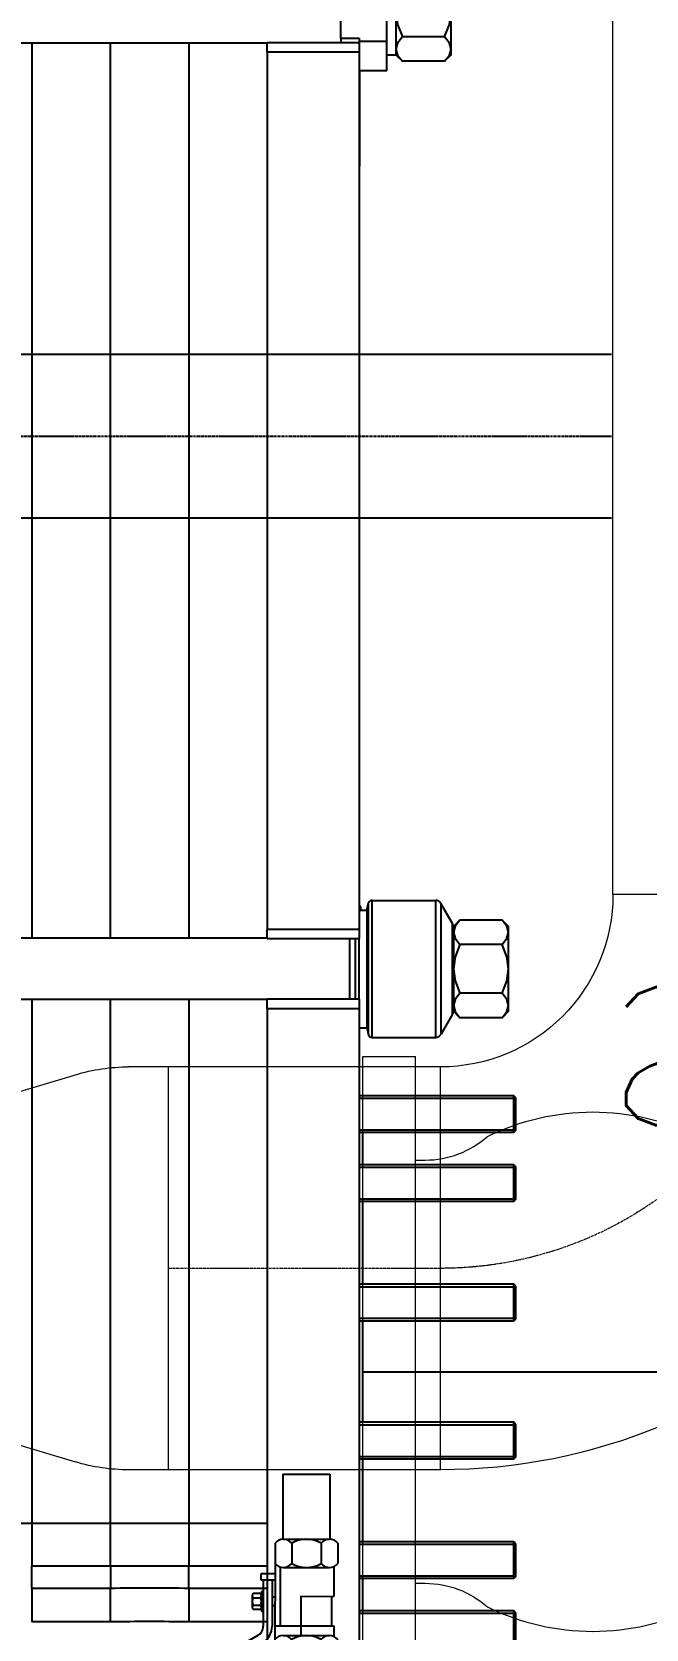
# Model space of a CAD drawing. Header units: millimetres. Extents: x -69706 to 52883, y -6882 to 68885.
# Drawn here: x 37414 to 37748, y 64934 to 65803 of the extents above; entities that cross this region are included whole.
import ezdxf

# ---------------------------------------------------------------- set-up
doc = ezdxf.new("R2010")
doc.units = ezdxf.units.MM
doc.linetypes.add('XFM7P20PCW$0$CENTER', pattern=[2, 1.25, -0.25, 0.25, -0.25])
doc.layers.add('XFM7P20PCW$0$M-PIPE--2', color=252, linetype='Continuous', lineweight=9)
doc.layers.add('XFM7P20PCW$0$M-PIPE--4', color=252, linetype='Continuous', lineweight=9)
for name, color, linetype in [('XFM7P20PCW$0$M-PIPE-CHWS12', 252, 'Continuous'), ('XFM7P20PCW$0$P-PCWR-20.7-P', 252, 'Continuous'), ('XFM7P20PCW$0$管架', 252, 'Continuous')]:
    doc.layers.add(name, color=color, linetype=linetype)
doc.styles.add('XFM7P20PCW$0$Standard', font='txt.shx', dxfattribs={"bigfont": 'chineset.shx'})

# ---------------------------------------------------------------- blocks, each defined once
blk = doc.blocks.new('XFM7P20PCW$0$A$C5a31e6e3')
for p, q in [((1625, 1003.12), (1625, 1034.88)), ((1630, 1042), (1630, 996)), ((1600, 1005), (1600, 1033)), ((1630, 1019), (1630, 999.08)), ((1660, 999.08), (1660, 1019)), ((1560, 1002.3), (921, 1002.3)), ((1432.2, 1002.3), (1432.2, 515.7)), ((1474.8, 515.7), (1474.8, 1002.3)), ((1517.4, 1002.3), (1517.4, 515.7)), ((1560, 997.5), (1560, 1002.5)), ((1610, 1002.5), (1560, 1002.5)), ((1600, 1005), (1610, 1005)), ((1600, 1005), (1600, 1002.5)), ((1610, 1005), (1610, 1003.12)), ((1610, 1003.12), (1610, 1002.5)), ((1625, 1003.12), (1610, 1003.12)), ((1610, 1002.5), (1610, 997.5)), ((1625, 987.25), (1625, 1003.12)), ((1630, 999.08), (1630, 996)), ((1656.44, 1005.72), (1633.56, 1005.72)), ((1660, 996), (1660, 999.08)), ((1560, 997.5), (1610, 997.5)), ((1560, 997.5), (1560, 520.5)), ((1610, 997.5), (1610, 520.5)), ((1625, 996), (1630, 996)), ((1630, 996), (1633.56, 992.44)), ((1656.44, 992.44), (1633.56, 992.44)), ((1660, 996), (1656.44, 992.44)), ((1625, 987.25), (1610, 987.25)), ((1610.2, 987.25), (1610.2, 935.5)), ((1610.2, 935.5), (1610, 935.5)), ((1610.2, 933.5), (1610, 933.5)), ((1610.2, 933.5), (1610.2, 935.5)), ((1611, 533), (1610, 533)), ((1610, 531), (1614.3, 531)), ((1611, 531), (1611, 533)), ((1614.3, 531.57), (1615.18, 534.85)), ((1614.3, 466.43), (1614.3, 531.57)), ((1615.18, 463.15), (1615.18, 534.85)), ((1617, 461.75), (1617, 536.25)), ((1617, 536.25), (1651.63, 536.25)), ((1651.63, 461.75), (1651.63, 536.25)), ((1654.44, 534.62), (1654.44, 463.38)), ((1660.81, 523.59), (1654.44, 534.62)), ((1660.81, 474.41), (1660.81, 523.59)), ((1661.25, 522), (1664.81, 525.56)), ((1661.25, 522), (1661.25, 518.92)), ((1687.69, 525.56), (1664.81, 525.56)), ((1691.25, 522), (1687.69, 525.56)), ((1691.25, 518.92), (1691.25, 522)), ((1560, 515.7), (921, 515.7)), ((1560, 515.5), (1560, 520.5)), ((1610, 520.5), (1560, 520.5)), ((1560, 515.5), (1610, 515.5)), ((1605, 482.5), (1605, 515.5)), ((1608, 482.5), (1608, 515.5)), ((1610, 520.5), (1610, 515.5)), ((1610, 482.5), (1610, 515.5)), ((1661.25, 518.92), (1661.25, 499)), ((1691.25, 499), (1691.25, 518.92)), ((1687.69, 512.28), (1664.81, 512.28)), ((1661.25, 499), (1661.25, 479.08)), ((1691.25, 479.08), (1691.25, 499)), ((1560, 482.3), (921, 482.3)), ((1432.2, 482.3), (1432.2, 197.5)), ((1474.8, 197.5), (1474.8, 482.3)), ((1517.4, 482.3), (1517.4, 197.5)), ((1560, 477.5), (1560, 482.5)), ((1610, 482.5), (1560, 482.5)), ((1610, 482.5), (1610, 477.5)), ((1661.25, 479.08), (1661.25, 476)), ((1687.69, 485.72), (1664.81, 485.72)), ((1691.25, 476), (1691.25, 479.08)), ((1560, 477.5), (1610, 477.5)), ((1560, 477.5), (1560, 30)), ((1610, 477.5), (1610, 30)), ((1660.81, 474.41), (1654.44, 463.38)), ((1661.25, 476), (1664.81, 472.44)), ((1687.69, 472.44), (1664.81, 472.44)), ((1691.25, 476), (1687.69, 472.44)), ((1610, 467), (1614.3, 467)), ((1614.3, 466.43), (1615.18, 463.15)), ((1617, 461.75), (1651.63, 461.75)), ((1694, 430.06), (1610, 430.06)), ((1695, 428.56), (1610, 428.56)), ((1694, 410.06), (1694, 430.06)), ((1695, 429.06), (1694, 430.06)), ((1695, 429.06), (1695, 411.06)), ((1610, 411.56), (1695, 411.56)), ((1694, 410.06), (1610, 410.06)), ((1612, 392.53), (1612, 410.06)), ((1695, 411.06), (1694, 410.06)), ((1694, 392.53), (1610, 392.53)), ((1695, 391.03), (1610, 391.03)), ((1694, 372.53), (1694, 392.53)), ((1695, 391.53), (1694, 392.53)), ((1695, 391.53), (1695, 373.53)), ((1610, 374.03), (1695, 374.03)), ((1695, 373.53), (1694, 372.53)), ((1694, 372.53), (1610, 372.53)), ((1612, 327.53), (1612, 372.53)), ((1694, 327.53), (1610, 327.53)), ((1695, 326.03), (1610, 326.03)), ((1694, 307.53), (1694, 327.53)), ((1695, 326.53), (1694, 327.53)), ((1695, 326.53), (1695, 308.53)), ((1610, 309.03), (1695, 309.03)), ((1694, 307.53), (1610, 307.53)), ((1612, 252.47), (1612, 307.53)), ((1695, 308.53), (1694, 307.53)), ((1694, 252.47), (1610, 252.47)), ((1694, 232.47), (1694, 252.47)), ((1695, 251.47), (1694, 252.47)), ((1695, 250.97), (1610, 250.97)), ((1695, 251.47), (1695, 233.47)), ((1610, 233.97), (1695, 233.97)), ((1694, 232.47), (1610, 232.47)), ((1612, 187.47), (1612, 232.47)), ((1695, 233.47), (1694, 232.47)), ((1432.2, 197.5), (1432.2, 174.24)), ((1474.8, 197.5), (1432.2, 197.5)), ((1474.8, 174.24), (1474.8, 197.5)), ((1517.4, 197.5), (1517.4, 174.24)), ((1560, 197.5), (1517.4, 197.5)), ((1694, 187.47), (1610, 187.47)), ((1695, 185.97), (1610, 185.97)), ((1694, 167.47), (1694, 187.47)), ((1695, 186.47), (1694, 187.47)), ((1695, 186.47), (1695, 168.47)), ((1432.2, 162.17), (1432.2, 174.24)), ((1474.8, 174.24), (1432.2, 174.24)), ((1474.8, 174.24), (1474.8, 162.17)), ((1517.4, 162.17), (1517.4, 174.24)), ((1560, 174.24), (1517.4, 174.24)), ((1610, 168.97), (1695, 168.97)), ((1694, 167.47), (1610, 167.47)), ((1612, 149.94), (1612, 167.47)), ((1695, 168.47), (1694, 167.47)), ((1432.2, 162.17), (1432.2, 144)), ((1474.8, 162.17), (1432.2, 162.17)), ((1474.8, 144), (1474.8, 162.17)), ((1517.4, 162.17), (1517.4, 144)), ((1560, 162.17), (1517.4, 162.17)), ((1694, 149.94), (1610, 149.94)), ((1695, 148.44), (1610, 148.44)), ((1694, 129.94), (1694, 149.94)), ((1695, 148.94), (1694, 149.94)), ((1695, 148.94), (1695, 130.94)), ((1474.8, 144), (1432.2, 144)), ((1560, 144), (1517.4, 144))]:
    blk.add_line(p, q)
at = {"flags": 128}
for points in [[(1630, 1019), (1630.89, 1012.53), (1633.56, 1005.72)], [(1656.44, 1005.72), (1659.07, 1012.4), (1660, 1019)], [(1633.56, 1005.72), (1630.89, 1002.32), (1630, 999.08)], [(1630, 999.08), (1630.89, 995.84), (1633.56, 992.44)], [(1660, 999.08), (1659.07, 1002.38), (1656.44, 1005.72)], [(1656.44, 992.44), (1659.07, 995.78), (1660, 999.08)], [(1664.81, 525.56), (1662.14, 522.16), (1661.25, 518.92)], [(1691.25, 518.92), (1690.32, 522.22), (1687.69, 525.56)], [(1661.25, 518.92), (1662.14, 515.68), (1664.81, 512.28)], [(1687.69, 512.28), (1690.32, 515.62), (1691.25, 518.92)], [(1664.81, 512.28), (1662.14, 505.47), (1661.25, 499)], [(1691.25, 499), (1690.32, 505.6), (1687.69, 512.28)], [(1661.25, 499), (1662.14, 492.53), (1664.81, 485.72)], [(1687.69, 485.72), (1690.32, 492.4), (1691.25, 499)], [(1664.81, 485.72), (1662.14, 482.32), (1661.25, 479.08)], [(1661.25, 479.08), (1662.14, 475.84), (1664.81, 472.44)], [(1691.25, 479.08), (1690.32, 482.38), (1687.69, 485.72)], [(1687.69, 472.44), (1690.32, 475.78), (1691.25, 479.08)]]:
    blk.add_lwpolyline(points, dxfattribs=at)
for centre, radius, start, end in [((1617, 534.36), 1.89, 90, 165), ((1651.63, 533), 3.25, 30, 90), ((1658, 521.96), 3.25, 0, 30), ((1658, 476.04), 3.25, 330, 0), ((1617, 463.64), 1.89, 195, 270), ((1651.63, 465), 3.25, 270, 330), ((1496.1, -1855.89), 2000, 89.38979, 90.61021)]:
    blk.add_arc(centre, radius, start, end)
for centre, ratio in [((1410.9, -491.12), 0.344328), ((1496.1, -491.12), 0.344328), ((1496.1, -1057.01), 0.615661), ((1496.1, -1413.76), 0.788011)]:
    blk.add_ellipse(centre, major_axis=(2000, 0), ratio=ratio, start_param=1.560146, end_param=1.581447)
blk = doc.blocks.new('XFM7P20PCW$0$A$C58ffb4ec')
for p, q in [((0, 25), (0, 22.142)), ((0, 25), (34.29, 25)), ((34.29, 25), (34.29, 22.142)), ((0, 22.142), (34.29, 22.142)), ((0, 2.858), (34.29, 2.858)), ((0, 0), (0, 2.858)), ((34.29, 0), (34.29, 2.858)), ((0, 0), (34.29, 0))]:
    blk.add_line(p, q)
for points in [[(5.64, 22.142), (5.64, 21.603, -0.184243), (4.354, 18.232, 0.231706), (4.354, 6.768, -0.184243), (5.64, 3.397), (5.64, 2.858)], [(28.65, 22.142), (28.65, 21.603, 0.184243), (29.936, 18.232, -0.231706), (29.936, 6.768, 0.184243), (28.65, 3.397), (28.65, 2.858)]]:
    blk.add_lwpolyline(points, format="xyb")
blk = doc.blocks.new('XFM7P20PCW$0$A$C5F376116')
for p, q in [((0, 312.74), (0, 93.66)), ((312.74, 0), (93.66, 0))]:
    blk.add_line(p, q)
for radius in [312.74, 93.66]:
    blk.add_arc((0, 0), radius, 0, 90)
at = {"color": 1, "linetype": 'XFM7P20PCW$0$CENTER'}
blk.add_arc((0, 0), 203.2, 0, 90, dxfattribs=at)
at = {"color": 0, "style": 'XFM7P20PCW$0$Standard'}
blk.add_text('SR', height=75, dxfattribs=at).set_placement((91.21, 50.38))
blk = doc.blocks.new('XFM7P20PCW$0$R8-6')
at = {"color": 0, "linetype": 'ByBlock'}
for p, q in [((-8.414, 0), (8.414, 0)), ((-8.414, 0), (-8.414, -1.698)), ((8.414, 0), (8.414, -1.698)), ((-8.84, -4.589), (-10.527, -10.175)), ((8.84, -4.589), (10.527, -10.175)), ((-10.954, -15.24), (-10.954, -13.065)), ((10.954, -15.24), (10.954, -13.065)), ((10.954, -15.24), (-10.954, -15.24))]:
    blk.add_line(p, q, dxfattribs=at)
for centre, start, end in [((-18.414, -1.698), 343.20163, 0), ((18.414, -1.698), 180, 196.79837), ((-0.954, -13.065), 163.20163, 180), ((0.954, -13.065), 0, 16.79837)]:
    blk.add_arc(centre, 10, start, end, dxfattribs=at)
blk = doc.blocks.new('XFM7P20PCW$0$BALL')
at = {"color": 0, "linetype": 'ByBlock'}
for p, q in [((-1.88, 2.457), (-1.88, -2.834)), ((-1.502, 2.637), (0.584, 2.637)), ((-1.124, 2.457), (-1.124, 1.531)), ((0.206, 2.457), (0.206, 1.531)), ((0.962, 2.457), (0.962, 1.531)), ((-2.517, 1.065), (-2.517, 0.799)), ((-1.88, 1.065), (-2.517, 1.065)), ((-2.517, 0.799), (-1.88, 0.799)), ((-2.41, 0.799), (-2.41, -1.299)), ((-2.01, 0.799), (-2.01, -1.299)), ((-1.643, 1.372), (-1.643, -1.293)), ((-1.502, 1.351), (0.584, 1.351)), ((0.78, 1.392), (0.78, 0.048)), ((-2.907, 0.073), (-2.907, -0.449)), ((-2.538, 0.167), (-2.862, 0.167)), ((-2.41, 0.26), (-2.493, 0.26)), ((-2.493, 0.26), (-2.493, -0.636)), ((-2.493, 0.073), (-2.493, -0.449)), ((-1.88, 0.008), (-2.01, 0.008)), ((-0.707, 0.048), (0.78, 0.048)), ((-0.707, 0.048), (-0.707, -1.727)), ((0.676, 0.048), (0.676, -1.293)), ((-2.862, -0.022), (-2.538, -0.022)), ((-2.862, -0.354), (-2.538, -0.354)), ((-2.862, -0.543), (-2.538, -0.543)), ((-2.41, -0.636), (-2.493, -0.636)), ((-1.88, -0.384), (-2.01, -0.384)), ((-1.88, -1.293), (0.78, -1.293)), ((0.78, -1.293), (0.78, -1.768)), ((-2.66, -1.732), (-4.409, -2.742)), ((-2.46, -2.079), (-4.209, -3.088)), ((-1.502, -1.727), (0.584, -1.727)), ((-1.124, -2.834), (-1.124, -1.907)), ((0.206, -2.834), (0.206, -1.907)), ((0.962, -2.834), (0.962, -1.907)), ((-4.859, -3.521), (-4.859, -8.988)), ((-4.459, -3.521), (-4.459, -8.988)), ((-1.502, -3.013), (0.584, -3.013))]:
    blk.add_line(p, q, dxfattribs=at)
for centre, radius, start, end in [((-1.502, 2.149), 0.487, 39.17553, 140.82447), ((-0.459, 1.314), 1.323, 59.7968, 120.2032), ((0.584, 2.149), 0.487, 39.17553, 140.82447), ((-1.502, 1.838), 0.487, 219.17553, 320.82447), ((-0.459, 2.674), 1.323, 239.7968, 300.2032), ((0.584, 1.838), 0.487, 219.17553, 320.82447), ((-2.785, 0.073), 0.122, 129.17553, 230.82447), ((-2.615, 0.073), 0.122, 309.17553, 50.82447), ((-2.577, -0.188), 0.331, 149.7968, 210.2032), ((-2.785, -0.449), 0.122, 129.17553, 230.82447), ((-2.824, -0.188), 0.331, 329.7968, 30.2032), ((-2.615, -0.449), 0.122, 309.17553, 50.82447), ((-2.91, -1.299), 0.5, 300, 0), ((-2.91, -1.299), 0.9, 300, 0), ((-1.502, -2.215), 0.487, 39.17553, 140.82447), ((-0.459, -3.05), 1.323, 59.7968, 120.2032), ((0.584, -2.215), 0.487, 39.17553, 140.82447), ((-3.959, -3.521), 0.9, 120, 180), ((-1.502, -2.526), 0.487, 219.17553, 320.82447), ((-0.459, -1.69), 1.323, 239.7968, 300.2032), ((0.584, -2.526), 0.487, 219.17553, 320.82447), ((-3.959, -3.521), 0.5, 120, 180), ((-4.659, -8.988), 0.2, 180, 0)]:
    blk.add_arc(centre, radius, start, end, dxfattribs=at)
blk = doc.blocks.new('XFM7P20PCW$0$A$C594865B6')
at = {"color": 0, "linetype": 'ByBlock'}
for p, q in [((33.35, 147.67), (33.35, 118.25)), ((33.35, 147.67), (54.65, 147.67)), ((54.65, 147.67), (54.65, 118.25))]:
    blk.add_line(p, q, dxfattribs=at)
at = {"layer": 'XFM7P20PCW$0$管架', "linetype": 'ByBlock'}
for p, q in [((33.57, 56.23), (55.88, 58.92)), ((34.53, 58.92), (55.37, 60.6)), ((55.88, 58.92), (34.53, 58.92)), ((41.97, 56.23), (41.97, 51.58)), ((49.66, 56.23), (49.66, 51.58))]:
    blk.add_line(p, q, dxfattribs=at)
blk.add_lwpolyline([(56.25, 62.1), (56.25, 56.23), (33.57, 56.23), (33.57, 61.75)], dxfattribs=at)
blk.add_lwpolyline([(38.41, 56.23), (53.22, 56.23), (53.22, 51.58), (38.41, 51.58)], close=True, dxfattribs=at)
at = {"color": 1, "linetype": 'ByBlock', "xscale": 10, "yscale": 10, "zscale": 10}
blk.add_blockref('XFM7P20PCW$0$BALL', (48.59, 91.88), dxfattribs=at)

msp = doc.modelspace()

# ---------------------------------------------------------------- linework, layer by layer
msp.add_line((37593.862, 65074.236), (38779.957, 65074.236))
at = {"layer": 'XFM7P20PCW$0$M-PIPE--4'}
for p, q in [((37729.793, 65333.604), (37729.822, 66349.039)), ((37636.138, 65239.949), (37488.348, 65239.957)), ((37636.127, 65020.874), (37488.337, 65020.882))]:
    msp.add_line(p, q, dxfattribs=at)
at = {"layer": 'XFM7P20PCW$0$M-PIPE--4', "color": 1, "linetype": 'XFM7P20PCW$0$CENTER'}
msp.add_line((37636.133, 65130.412), (37488.342, 65130.42), dxfattribs=at)
at = {"layer": 'XFM7P20PCW$0$M-PIPE-CHWS12'}
for p, q in [((37729.026, 65627.206), (36393.687, 65627.232)), ((37729.024, 65538.306), (36393.685, 65538.332))]:
    msp.add_line(p, q, dxfattribs=at)
at = {"layer": 'XFM7P20PCW$0$M-PIPE-CHWS12', "color": 1, "linetype": 'XFM7P20PCW$0$CENTER'}
msp.add_line((37729.025, 65582.756), (36393.686, 65582.782), dxfattribs=at)

# ---------------------------------------------------------------- block references
msp.add_blockref('XFM7P20PCW$0$A$C5a31e6e3', (35981.862, 64794.236))
at = {"layer": 'XFM7P20PCW$0$M-PIPE--2', "xscale": 10, "yscale": 10, "zscale": 10, "rotation": 89.99999999999999}
msp.add_blockref('XFM7P20PCW$0$A$C58ffb4ec', (37843.862, 64902.786), dxfattribs=at)
at = {"layer": 'XFM7P20PCW$0$M-PIPE--4', "xscale": -1, "rotation": 179.9970098824263}
msp.add_blockref('XFM7P20PCW$0$A$C5F376116', (37636.143, 65333.612), dxfattribs=at)
at = {"layer": 'XFM7P20PCW$0$M-PIPE--4', "xscale": -10.00000000000002, "yscale": 10, "zscale": 10, "rotation": 89.99700988242606}
msp.add_blockref('XFM7P20PCW$0$R8-6', (37335.942, 65130.428), dxfattribs=at)
at = {"layer": 'XFM7P20PCW$0$P-PCWR-20.7-P', "xscale": 1.199999999882566, "yscale": 1.199999999882566, "zscale": 1.199999999882566, "rotation": 359.9441256958273}
msp.add_blockref('XFM7P20PCW$0$A$C594865B6', (37510.272, 64841.323), dxfattribs=at)

doc.saveas('drawing.dxf')
